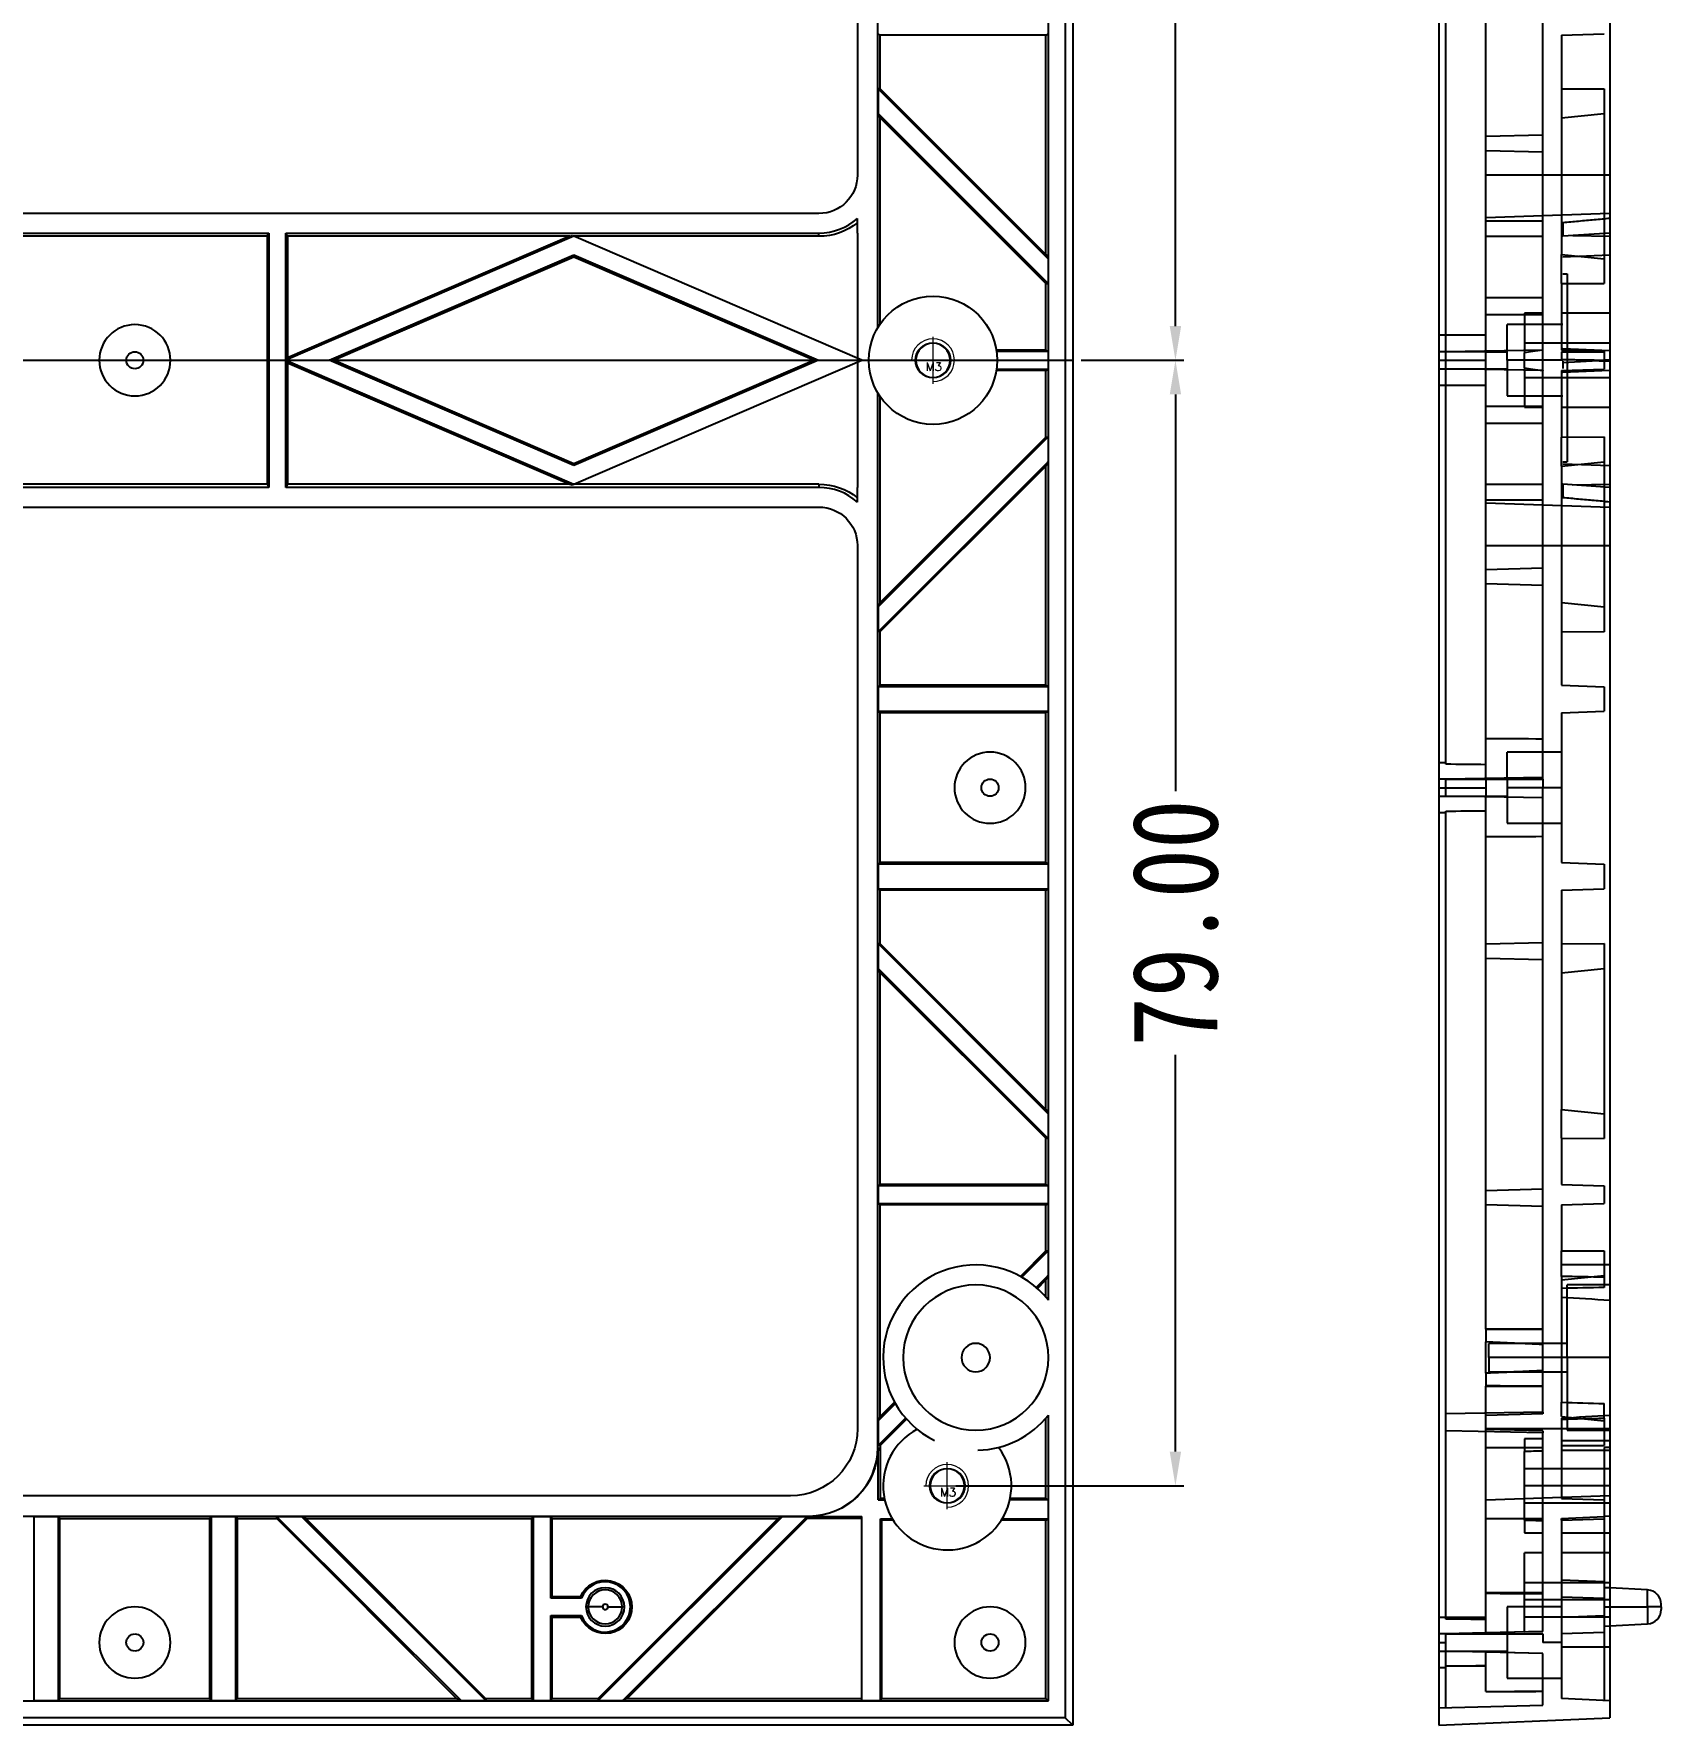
# Model space of a CAD drawing. Header units: inches. Extents: x 242 to 717, y 375 to 601.
# Drawn here: x 360.7 to 474.9, y 375.1 to 493.8 of the extents above; entities that cross this region are included whole.
import ezdxf
from ezdxf.lldxf.tags import DXFTag

# ---------------------------------------------------------------- set-up
doc = ezdxf.new("R2010")
doc.units = ezdxf.units.IN
doc.header["$MEASUREMENT"] = 0
doc.layers.add('1', color=7, linetype='Continuous', true_color=0xffffff)
doc.layers.add('dim', color=82, linetype='Continuous', lineweight=9)
doc.layers.add('screw', color=33, linetype='Continuous', lineweight=13)
doc.styles.add('001', font='', dxfattribs={"width": 0.85})
doc.styles.add('TXT', font='txt.shx', dxfattribs={"bigfont": 'gbcbig.shx'})
doc.styles.get('001').set_extended_font_data('SimSun')
tags = doc.linetypes.add('CENTER', pattern=[2, 1.25, -0.25, 0.25, -0.25]).pattern_tags.tags
tags[10:11] = [DXFTag(74, 4), DXFTag(75, 0), DXFTag(340, '0'), DXFTag(46, 0.0), DXFTag(50, 0.0), DXFTag(44, 0.0), DXFTag(45, 0.0)]
tags[8:9] = [DXFTag(74, 4), DXFTag(75, 0), DXFTag(340, '0'), DXFTag(46, 0.0), DXFTag(50, 0.0), DXFTag(44, 0.0), DXFTag(45, 0.0)]
tags[6:7] = [DXFTag(74, 4), DXFTag(75, 0), DXFTag(340, '0'), DXFTag(46, 0.0), DXFTag(50, 0.0), DXFTag(44, 0.0), DXFTag(45, 0.0)]
tags[4:5] = [DXFTag(74, 4), DXFTag(75, 0), DXFTag(340, '0'), DXFTag(46, 0.0), DXFTag(50, 0.0), DXFTag(44, 0.0), DXFTag(45, 0.0)]
tags = doc.linetypes.add('DASHED', pattern=[0.75, 0.5, -0.25]).pattern_tags.tags
tags[6:7] = [DXFTag(74, 4), DXFTag(75, 0), DXFTag(340, '0'), DXFTag(46, 0.0), DXFTag(50, 0.0), DXFTag(44, 0.0), DXFTag(45, 0.0)]
tags[4:5] = [DXFTag(74, 4), DXFTag(75, 0), DXFTag(340, '0'), DXFTag(46, 0.0), DXFTag(50, 0.0), DXFTag(44, 0.0), DXFTag(45, 0.0)]
tags = doc.linetypes.add('HIDDEN', pattern=[0.5, 0.25, -0.25]).pattern_tags.tags
tags[6:7] = [DXFTag(74, 4), DXFTag(75, 0), DXFTag(340, '0'), DXFTag(46, 0.0), DXFTag(50, 0.0), DXFTag(44, 0.0), DXFTag(45, 0.0)]
tags[4:5] = [DXFTag(74, 4), DXFTag(75, 0), DXFTag(340, '0'), DXFTag(46, 0.0), DXFTag(50, 0.0), DXFTag(44, 0.0), DXFTag(45, 0.0)]
doc.dimstyles.new('MSTD-1.2倍', dxfattribs={"dimscale": 1.2, "dimtxt": 3, "dimasz": 2, "dimexe": 0.5, "dimexo": 0.5, "dimgap": 1, "dimtad": 0, "dimzin": 1, "dimdsep": 46, "dimtxsty": '001', "dimcen": 0, "dimclrd": 3, "dimclre": 3, "dimclrt": 4, "dimazin": 0, "dimtfac": 0.5, "dimtofl": 0, "dimtmove": 0, "dimatfit": 3, "dimfxl": 1, "dimarcsym": 0})

# ---------------------------------------------------------------- blocks, each defined once
blk = doc.blocks.new('screw_m3_g')
at = {"layer": 'screw', "color": 1, "linetype": 'CENTER', "ltscale": 1.524}
for p, q in [((0, -1.65), (0, 1.65)), ((-1.65, 0), (1.65, 0))]:
    blk.add_line(p, q, dxfattribs=at)
at = {"layer": 'screw', "color": 33, "linetype": 'HIDDEN', "ltscale": 1.524}
blk.add_circle((0, 0), 1.25, dxfattribs=at)
at = {"layer": 'screw', "color": 92, "linetype": 'HIDDEN', "ltscale": 1.524}
blk.add_arc((0, 0), 1.5, 270, 180, dxfattribs=at)
at = {"layer": 'screw', "color": 6, "style": 'TXT'}
blk.add_text('M3', height=0.6, dxfattribs=at).set_placement((-0.51, -0.75))
blk = doc.blocks.new('*D13')
at = {"layer": 'Defpoints', "color": 0, "transparency": 16777216}
for p in [(424.83, 549.85), (440.84, 549.85), (433.63, 470.85)]:
    blk.add_point(p, dxfattribs=at)
at = {"layer": 'dim', "color": 3, "lineweight": -2, "transparency": 16777216}
for p, q in [((425.43, 549.85), (441.44, 549.85)), ((440.84, 547.45), (440.84, 519.61)), ((440.84, 473.25), (440.84, 501.1)), ((434.23, 470.85), (441.44, 470.85))]:
    blk.add_line(p, q, dxfattribs=at)
at = {"layer": 'dim', "color": 3, "transparency": 16777216}
for points in [[(440.44, 547.45), (441.24, 547.45), (440.84, 549.85)], [(440.44, 473.25), (441.24, 473.25), (440.84, 470.85)]]:
    blk.add_solid(points, dxfattribs=at)
at = {"layer": 'dim', "color": 4, "transparency": 16777216, "insert": (440.84, 510.35), "char_height": 6, "attachment_point": 5, "rotation": 90, "style": '001'}
blk.add_mtext('79.00', dxfattribs=at)
blk = doc.blocks.new('*D14')
at = {"layer": 'Defpoints', "color": 0, "transparency": 16777216}
for p in [(433.63, 470.85), (424.83, 391.85), (440.84, 391.85)]:
    blk.add_point(p, dxfattribs=at)
at = {"layer": 'dim', "color": 3, "lineweight": -2, "transparency": 16777216}
for p, q in [((434.23, 470.85), (441.44, 470.85)), ((440.84, 468.45), (440.84, 440.61)), ((440.84, 394.25), (440.84, 422.1)), ((425.43, 391.85), (441.44, 391.85))]:
    blk.add_line(p, q, dxfattribs=at)
at = {"layer": 'dim', "color": 3, "transparency": 16777216}
for points in [[(440.44, 468.45), (441.24, 468.45), (440.84, 470.85)], [(440.44, 394.25), (441.24, 394.25), (440.84, 391.85)]]:
    blk.add_solid(points, dxfattribs=at)
at = {"layer": 'dim', "color": 4, "transparency": 16777216, "insert": (440.84, 431.35), "char_height": 6, "attachment_point": 5, "rotation": 90, "style": '001'}
blk.add_mtext('79.00', dxfattribs=at)

msp = doc.modelspace()

# ---------------------------------------------------------------- linework, layer by layer
at = {"layer": '1', "color": 95}
for p, q in [((433.632, 566.652), (433.632, 375.052)), ((459.32, 566.652), (459.32, 375.052)), ((433.108, 566.128), (433.108, 375.576)), ((471.32, 566.128), (471.32, 375.576)), ((419.953, 473.134), (419.953, 547.152)), ((418.528, 545.852), (418.528, 483.852)), ((431.932, 404.882), (431.932, 536.822)), ((420.132, 493.659), (419.974, 493.764)), ((420.132, 489.897), (420.132, 493.659)), ((431.753, 493.659), (420.132, 493.659)), ((431.753, 493.659), (431.911, 493.764)), ((431.753, 478.275), (431.753, 493.659)), ((420.132, 489.897), (419.974, 489.906)), ((419.974, 489.906), (419.974, 488.169)), ((431.911, 477.969), (419.974, 489.906)), ((431.753, 478.275), (420.132, 489.897)), ((420.132, 487.864), (419.974, 488.169)), ((419.974, 488.169), (431.911, 476.233)), ((420.132, 473.413), (420.132, 487.864)), ((420.132, 487.864), (431.753, 476.242)), ((415.832, 481.156), (259.832, 481.156)), ((418.528, 479.783), (418.528, 480.804)), ((354.425, 479.783), (377.232, 479.783)), ((377.116, 479.552), (377.232, 479.783)), ((377.232, 479.783), (377.232, 461.921)), ((378.547, 479.552), (378.432, 479.783)), ((378.432, 479.783), (415.832, 479.783)), ((378.432, 470.852), (378.432, 479.783)), ((398.34, 479.552), (398.517, 479.601)), ((398.517, 479.601), (398.632, 479.552)), ((415.832, 479.552), (415.832, 479.783)), ((418.528, 479.783), (418.528, 461.921)), ((377.116, 479.552), (354.257, 479.552)), ((377.116, 479.552), (377.116, 462.152)), ((398.632, 479.552), (378.432, 470.852)), ((398.34, 479.552), (378.547, 479.552)), ((378.547, 479.552), (378.547, 471.027)), ((398.34, 479.552), (378.547, 471.027)), ((418.832, 470.852), (398.632, 479.552)), ((415.832, 479.552), (398.632, 479.552)), ((381.465, 470.852), (398.632, 478.245)), ((381.757, 470.852), (398.632, 478.12)), ((398.632, 478.245), (415.798, 470.852)), ((398.632, 478.12), (398.632, 478.245)), ((398.632, 478.12), (415.507, 470.852)), ((431.753, 478.275), (431.911, 477.969)), ((431.911, 477.969), (431.911, 476.233)), ((431.753, 471.571), (431.753, 476.242)), ((431.753, 476.242), (431.911, 476.233)), ((431.753, 471.571), (428.274, 471.571)), ((431.911, 471.466), (428.289, 471.466)), ((431.753, 471.571), (431.911, 471.466)), ((431.911, 471.466), (431.911, 470.238)), ((378.432, 470.852), (378.547, 471.027)), ((378.432, 470.852), (398.632, 462.152)), ((378.432, 470.852), (378.547, 470.677)), ((378.432, 461.921), (378.432, 470.852)), ((378.547, 470.677), (398.34, 462.152)), ((378.547, 470.677), (378.547, 462.152)), ((398.632, 463.458), (381.465, 470.852)), ((381.757, 470.852), (381.465, 470.852)), ((398.632, 463.584), (381.757, 470.852)), ((415.798, 470.852), (398.632, 463.458)), ((398.632, 462.152), (418.832, 470.852)), ((415.507, 470.852), (398.632, 463.584)), ((415.507, 470.852), (415.798, 470.852)), ((431.753, 470.133), (428.274, 470.133)), ((428.289, 470.238), (431.911, 470.238)), ((431.753, 470.133), (431.911, 470.238)), ((431.753, 465.462), (431.753, 470.133)), ((419.953, 394.552), (419.953, 468.569)), ((420.132, 453.84), (420.132, 468.291)), ((431.911, 465.471), (419.974, 453.535)), ((431.753, 465.462), (420.132, 453.84)), ((431.753, 465.462), (431.911, 465.471)), ((431.911, 465.471), (431.911, 463.734)), ((398.632, 463.584), (398.632, 463.458)), ((419.974, 451.798), (431.911, 463.734)), ((420.132, 451.807), (431.753, 463.429)), ((431.753, 463.429), (431.911, 463.734)), ((431.753, 448.045), (431.753, 463.429)), ((377.116, 462.152), (354.257, 462.152)), ((377.232, 461.921), (354.425, 461.921)), ((377.116, 462.152), (377.232, 461.921)), ((378.547, 462.152), (378.432, 461.921)), ((415.832, 461.921), (378.432, 461.921)), ((398.34, 462.152), (378.547, 462.152)), ((398.34, 462.152), (398.517, 462.103)), ((398.517, 462.103), (398.632, 462.152)), ((415.832, 462.152), (398.632, 462.152)), ((415.832, 462.152), (415.832, 461.921)), ((418.528, 460.9), (418.528, 461.921)), ((259.832, 460.548), (415.832, 460.548)), ((418.528, 457.852), (418.528, 395.852)), ((420.132, 453.84), (419.974, 453.535)), ((419.974, 453.535), (419.974, 451.798)), ((420.132, 451.807), (419.974, 451.798)), ((420.132, 448.045), (420.132, 451.807)), ((420.132, 448.045), (419.974, 447.94)), ((419.974, 447.94), (419.974, 446.215)), ((431.911, 447.94), (419.974, 447.94)), ((431.753, 448.045), (420.132, 448.045)), ((431.753, 448.045), (431.911, 447.94)), ((431.911, 447.94), (431.911, 446.215)), ((420.132, 446.11), (419.974, 446.215)), ((419.974, 446.215), (431.911, 446.215)), ((420.132, 435.593), (420.132, 446.11)), ((431.753, 446.11), (420.132, 446.11)), ((431.753, 446.11), (431.911, 446.215)), ((431.753, 435.593), (431.753, 446.11)), ((420.132, 435.593), (419.974, 435.489)), ((419.974, 435.489), (419.974, 433.764)), ((431.911, 435.489), (419.974, 435.489)), ((431.753, 435.593), (420.132, 435.593)), ((431.753, 435.593), (431.911, 435.489)), ((431.911, 435.489), (431.911, 433.764)), ((420.132, 433.659), (419.974, 433.764)), ((419.974, 433.764), (431.911, 433.764)), ((420.132, 429.897), (420.132, 433.659)), ((431.753, 433.659), (420.132, 433.659)), ((431.753, 433.659), (431.911, 433.764)), ((431.753, 418.275), (431.753, 433.659)), ((420.132, 429.897), (419.974, 429.906)), ((419.974, 429.906), (419.974, 428.169)), ((431.911, 417.969), (419.974, 429.906)), ((431.753, 418.275), (420.132, 429.897)), ((420.132, 427.864), (419.974, 428.169)), ((419.974, 428.169), (431.911, 416.233)), ((420.132, 413.009), (420.132, 427.864)), ((420.132, 427.864), (431.753, 416.242)), ((431.753, 418.275), (431.911, 417.969)), ((431.911, 417.969), (431.911, 416.233)), ((431.753, 413.009), (431.753, 416.242)), ((431.753, 416.242), (431.911, 416.233)), ((420.132, 413.009), (419.974, 412.904)), ((419.974, 412.904), (419.974, 411.676)), ((431.911, 412.904), (419.974, 412.904)), ((431.753, 413.009), (420.132, 413.009)), ((431.753, 413.009), (431.911, 412.904)), ((431.911, 412.904), (431.911, 411.676)), ((420.132, 411.572), (419.974, 411.676)), ((419.974, 411.676), (431.911, 411.676)), ((420.132, 396.717), (420.132, 411.572)), ((431.753, 411.572), (420.132, 411.572)), ((431.753, 411.572), (431.911, 411.676)), ((431.753, 408.339), (431.753, 411.572)), ((431.753, 408.339), (429.963, 406.548)), ((431.911, 408.348), (430.058, 406.495)), ((431.753, 408.339), (431.911, 408.348)), ((431.911, 408.348), (431.911, 406.611)), ((431.075, 405.776), (431.911, 406.611)), ((431.154, 405.706), (431.753, 406.306)), ((431.753, 406.306), (431.911, 406.611)), ((431.753, 405.098), (431.753, 406.306)), ((421.135, 397.721), (420.132, 396.717)), ((421.189, 397.626), (419.974, 396.412)), ((420.132, 396.717), (419.974, 396.412)), ((419.974, 394.675), (421.908, 396.608)), ((420.132, 394.684), (421.977, 396.529)), ((431.753, 390.971), (431.753, 396.606)), ((431.932, 376.752), (431.932, 396.822)), ((419.974, 396.412), (419.974, 394.675)), ((419.953, 394.552), (419.974, 394.552)), ((420.132, 394.684), (419.974, 394.675)), ((419.974, 390.866), (419.974, 394.552)), ((420.132, 394.684), (420.132, 390.971)), ((413.832, 391.156), (261.832, 391.156)), ((420.132, 390.971), (419.974, 390.866)), ((419.974, 390.866), (420.441, 390.866)), ((420.419, 390.971), (420.132, 390.971)), ((431.911, 390.866), (429.222, 390.866)), ((431.753, 390.971), (429.244, 390.971)), ((431.753, 390.971), (431.911, 390.866)), ((431.911, 390.866), (431.911, 389.538)), ((260.532, 389.73), (415.132, 389.73)), ((360.743, 389.709), (362.468, 389.709)), ((360.743, 389.709), (360.743, 376.773)), ((362.573, 389.552), (362.468, 389.709)), ((362.468, 376.773), (362.468, 389.709)), ((362.573, 389.552), (373.09, 389.552)), ((362.573, 376.93), (362.573, 389.552)), ((373.09, 389.552), (373.195, 389.709)), ((373.09, 376.93), (373.09, 389.552)), ((373.195, 389.709), (374.92, 389.709)), ((373.195, 389.709), (373.195, 376.773)), ((375.025, 389.552), (374.92, 389.709)), ((374.92, 376.773), (374.92, 389.709)), ((375.025, 389.552), (377.787, 389.552)), ((375.025, 376.93), (375.025, 389.552)), ((377.778, 389.709), (379.514, 389.709)), ((377.787, 389.552), (377.778, 389.709)), ((377.778, 389.709), (390.714, 376.773)), ((377.787, 389.552), (390.409, 376.93)), ((379.82, 389.552), (379.514, 389.709)), ((392.451, 376.773), (379.514, 389.709)), ((379.82, 389.552), (395.674, 389.552)), ((392.442, 376.93), (379.82, 389.552)), ((395.674, 389.552), (395.779, 389.709)), ((395.674, 376.93), (395.674, 389.552)), ((395.779, 389.709), (397.007, 389.709)), ((395.779, 389.709), (395.779, 376.773)), ((397.112, 389.552), (397.007, 389.709)), ((397.007, 383.966), (397.007, 389.709)), ((397.112, 389.552), (412.967, 389.552)), ((397.112, 384.071), (397.112, 389.552)), ((413.272, 389.709), (400.336, 376.773)), ((412.967, 389.552), (400.345, 376.93)), ((402.072, 376.773), (415.009, 389.709)), ((402.378, 376.93), (414.999, 389.552)), ((412.967, 389.552), (413.272, 389.709)), ((413.272, 389.709), (415.009, 389.709)), ((414.999, 389.552), (415.009, 389.709)), ((418.832, 389.552), (414.999, 389.552)), ((415.132, 389.73), (415.132, 389.709)), ((415.132, 389.709), (418.832, 389.709)), ((418.832, 376.773), (418.832, 389.709)), ((420.146, 389.538), (420.972, 389.538)), ((420.146, 376.773), (420.146, 389.538)), ((420.25, 389.433), (420.146, 389.538)), ((420.25, 376.93), (420.25, 389.433)), ((421.037, 389.433), (420.25, 389.433)), ((431.753, 389.433), (428.626, 389.433)), ((428.691, 389.538), (431.911, 389.538)), ((431.753, 389.433), (431.911, 389.538)), ((431.753, 376.93), (431.753, 389.433)), ((473.972, 384.542), (471.32, 384.681)), ((397.112, 384.071), (397.007, 383.966)), ((399.178, 383.966), (397.007, 383.966)), ((399.107, 384.071), (397.112, 384.071)), ((473.972, 383.352), (473.972, 384.542)), ((474.92, 383.352), (474.92, 383.543)), ((397.007, 382.738), (399.178, 382.738)), ((397.007, 376.773), (397.007, 382.738)), ((397.112, 382.633), (397.007, 382.738)), ((397.112, 376.93), (397.112, 382.633)), ((397.112, 382.633), (399.107, 382.633)), ((399.482, 383.352), (399.642, 383.352)), ((400.64, 383.352), (399.642, 383.352)), ((401.023, 383.352), (402.022, 383.352)), ((402.182, 383.352), (402.022, 383.352)), ((471.32, 383.352), (473.972, 383.352)), ((473.972, 383.352), (473.972, 382.162)), ((474.92, 383.352), (473.972, 383.352)), ((474.92, 383.352), (474.92, 383.161)), ((471.32, 382.023), (473.972, 382.162)), ((243.732, 376.752), (431.932, 376.752)), ((360.743, 376.773), (362.468, 376.773)), ((362.573, 376.93), (362.468, 376.773)), ((362.573, 376.93), (373.09, 376.93)), ((373.09, 376.93), (373.195, 376.773)), ((373.195, 376.773), (374.92, 376.773)), ((375.025, 376.93), (374.92, 376.773)), ((375.025, 376.93), (390.409, 376.93)), ((390.409, 376.93), (390.714, 376.773)), ((390.714, 376.773), (392.451, 376.773)), ((392.442, 376.93), (392.451, 376.773)), ((392.442, 376.93), (395.674, 376.93)), ((395.674, 376.93), (395.779, 376.773)), ((395.779, 376.773), (397.007, 376.773)), ((397.112, 376.93), (397.007, 376.773)), ((397.112, 376.93), (400.345, 376.93)), ((400.345, 376.93), (400.336, 376.773)), ((400.336, 376.773), (402.072, 376.773)), ((402.378, 376.93), (402.072, 376.773)), ((402.378, 376.93), (418.832, 376.93)), ((418.832, 376.773), (420.146, 376.773)), ((420.25, 376.93), (420.146, 376.773)), ((420.25, 376.93), (431.753, 376.93)), ((431.932, 376.752), (431.753, 376.93)), ((433.108, 375.576), (242.555, 375.576)), ((433.632, 375.052), (433.108, 375.576)), ((459.32, 375.052), (471.32, 375.576)), ((433.632, 375.052), (242.032, 375.052))]:
    msp.add_line(p, q, dxfattribs=at)
at = {"layer": '1', "color": 95, "linetype": 'DASHED', "ltscale": 4.080373}
for p, q in [((466.62, 471.571), (466.62, 500.133)), ((466.62, 441.571), (466.62, 470.133))]:
    msp.add_line(p, q, dxfattribs=at)
at = {"layer": '1', "color": 95, "linetype": 'DASHED', "ltscale": 3.965153}
for p, q in [((459.82, 471.452), (459.82, 499.208)), ((459.82, 442.496), (459.82, 470.252))]:
    msp.add_line(p, q, dxfattribs=at)
at = {"layer": '1', "color": 95, "linetype": 'DASHED', "ltscale": 1.553144}
for p, q in [((462.62, 486.546), (462.62, 497.418)), ((462.62, 444.286), (462.62, 455.158))]:
    msp.add_line(p, q, dxfattribs=at)
at = {"layer": '1', "color": 95, "linetype": 'DASHED', "ltscale": 1.00061}
for p, q in [((467.92, 493.659), (470.92, 493.764)), ((467.92, 471.571), (470.92, 471.466)), ((467.92, 470.133), (470.92, 470.238)), ((467.92, 448.045), (470.92, 447.94)), ((467.92, 446.11), (470.92, 446.215)), ((467.92, 435.593), (470.92, 435.489)), ((467.92, 433.659), (470.92, 433.764)), ((467.92, 413.009), (470.92, 412.904)), ((467.92, 411.572), (470.92, 411.676)), ((467.92, 390.971), (470.92, 390.866)), ((467.92, 390.971), (470.92, 390.866)), ((467.92, 389.433), (470.92, 389.538)), ((470.92, 385.116), (467.92, 385.221)), ((467.92, 384.071), (470.92, 383.966)), ((467.92, 384.071), (470.92, 383.966)), ((467.92, 382.633), (470.92, 382.738)), ((467.92, 382.633), (470.92, 382.738)), ((467.92, 381.483), (470.92, 381.588))]:
    msp.add_line(p, q, dxfattribs=at)
at = {"layer": '1', "color": 95, "linetype": 'DASHED', "ltscale": 2.197744}
for p, q in [((467.92, 493.659), (467.92, 478.275)), ((467.92, 463.429), (467.92, 448.045)), ((467.92, 433.659), (467.92, 418.275))]:
    msp.add_line(p, q, dxfattribs=at)
at = {"layer": '1', "color": 95, "linetype": 'DASHED', "ltscale": 1.000005}
for p, q in [((467.92, 489.897), (470.92, 489.906)), ((467.92, 476.242), (470.92, 476.233)), ((467.92, 465.462), (470.92, 465.471)), ((467.92, 451.807), (470.92, 451.798)), ((467.92, 429.897), (470.92, 429.906)), ((467.92, 416.242), (470.92, 416.233)), ((467.92, 408.339), (470.92, 408.348)), ((467.92, 394.684), (470.92, 394.675))]:
    msp.add_line(p, q, dxfattribs=at)
at = {"layer": '1', "color": 95, "linetype": 'DASHED', "ltscale": 1.70518}
for p, q in [((470.92, 489.906), (470.92, 477.969)), ((470.92, 463.734), (470.92, 451.798)), ((470.92, 429.906), (470.92, 417.969))]:
    msp.add_line(p, q, dxfattribs=at)
at = {"layer": '1', "color": 95, "linetype": 'DASHED', "ltscale": 1.005168}
for p, q in [((467.92, 487.864), (470.92, 488.169)), ((467.92, 478.275), (470.92, 477.969)), ((467.92, 463.429), (470.92, 463.734)), ((467.92, 453.84), (470.92, 453.535)), ((467.92, 427.864), (470.92, 428.169)), ((467.92, 418.275), (470.92, 417.969)), ((467.92, 406.306), (470.92, 406.611)), ((467.92, 396.717), (470.92, 396.412))]:
    msp.add_line(p, q, dxfattribs=at)
at = {"layer": '1', "color": 95, "linetype": 'DASHED', "ltscale": 1.33379}
for p, q in [((466.62, 486.65), (462.62, 486.546)), ((466.62, 485.45), (462.62, 485.555)), ((466.62, 456.254), (462.62, 456.149)), ((466.62, 455.054), (462.62, 455.158)), ((466.62, 429.965), (462.62, 429.86)), ((466.62, 428.765), (462.62, 428.869)), ((466.62, 412.665), (462.62, 412.56)), ((466.62, 411.465), (462.62, 411.569)), ((466.62, 396.9), (462.62, 396.796)), ((466.62, 395.7), (462.62, 395.805)), ((466.62, 381.63), (462.62, 381.525)), ((466.62, 380.074), (462.62, 380.179))]:
    msp.add_line(p, q, dxfattribs=at)
at = {"layer": '1', "color": 95, "linetype": 'DASHED', "ltscale": 0.330171}
for p, q in [((462.62, 485.555), (462.62, 486.546)), ((462.62, 455.158), (462.62, 456.149)), ((462.62, 428.869), (462.62, 429.86)), ((462.62, 411.569), (462.62, 412.56)), ((462.62, 395.805), (462.62, 396.796))]:
    msp.add_line(p, q, dxfattribs=at)
at = {"layer": '1', "color": 95, "linetype": 'DASHED', "ltscale": 4.200891}
msp.add_line((462.62, 456.149), (462.62, 485.555), dxfattribs=at)
at = {"layer": '1', "color": 95, "linetype": 'DASHED', "ltscale": 2.9}
for p, q in [((471.32, 483.852), (462.62, 483.852)), ((462.62, 457.852), (471.32, 457.852)), ((471.32, 395.852), (462.62, 395.852))]:
    msp.add_line(p, q, dxfattribs=at)
at = {"layer": '1', "color": 95, "linetype": 'DASHED', "ltscale": 2.901768}
for p, q in [((471.32, 481.156), (462.62, 480.852)), ((462.62, 460.852), (471.32, 460.548)), ((471.32, 391.156), (462.62, 390.852))]:
    msp.add_line(p, q, dxfattribs=at)
at = {"layer": '1', "color": 95, "linetype": 'DASHED', "ltscale": 1.333333}
for p, q in [((462.62, 480.641), (466.62, 480.641)), ((462.62, 479.552), (466.62, 479.552)), ((462.62, 475.267), (466.62, 475.267)), ((462.62, 474.067), (466.62, 474.067)), ((462.62, 467.637), (466.62, 467.637)), ((462.62, 466.437), (466.62, 466.437)), ((462.62, 462.152), (466.62, 462.152)), ((462.62, 461.063), (466.62, 461.063)), ((466.62, 402.852), (462.62, 402.852)), ((462.62, 398.852), (466.62, 398.852)), ((462.62, 394.552), (466.62, 394.552)), ((462.62, 389.552), (466.62, 389.552)), ((466.62, 384.352), (462.62, 384.352))]:
    msp.add_line(p, q, dxfattribs=at)
at = {"layer": '1', "color": 95, "linetype": 'DASHED', "ltscale": 0.316763}
for p, q in [((468.02, 480.502), (468.02, 479.552)), ((468.02, 462.152), (468.02, 461.202))]:
    msp.add_line(p, q, dxfattribs=at)
at = {"layer": '1', "color": 95, "linetype": 'DASHED', "ltscale": 1.102686}
for p, q in [((471.32, 479.783), (468.02, 479.552)), ((471.32, 461.921), (468.02, 462.152))]:
    msp.add_line(p, q, dxfattribs=at)
at = {"layer": '1', "color": 95, "linetype": 'DASHED', "ltscale": 0.865025}
for p, q in [((468.725, 479.601), (471.32, 479.552)), ((468.725, 462.103), (471.32, 462.152))]:
    msp.add_line(p, q, dxfattribs=at)
at = {"layer": '1', "color": 95, "linetype": 'DASHED', "ltscale": 0.677636}
for p, q in [((467.92, 476.242), (467.92, 478.275)), ((467.92, 463.429), (467.92, 465.462)), ((467.92, 416.242), (467.92, 418.275))]:
    msp.add_line(p, q, dxfattribs=at)
at = {"layer": '1', "color": 95, "linetype": 'DASHED', "ltscale": 1.100795}
for p, q in [((468.02, 478.12), (471.32, 478.245)), ((468.02, 463.584), (471.32, 463.458))]:
    msp.add_line(p, q, dxfattribs=at)
at = {"layer": '1', "color": 95, "linetype": 'DASHED', "ltscale": 0.578855}
for p, q in [((470.92, 477.969), (470.92, 476.233)), ((470.92, 465.471), (470.92, 463.734)), ((470.92, 417.969), (470.92, 416.233)), ((470.92, 408.348), (470.92, 406.611))]:
    msp.add_line(p, q, dxfattribs=at)
at = {"layer": '1', "color": 95, "linetype": 'DASHED', "ltscale": 1.557069}
for p, q in [((467.92, 476.242), (467.92, 471.571)), ((467.92, 470.133), (467.92, 465.462))]:
    msp.add_line(p, q, dxfattribs=at)
at = {"layer": '1', "color": 95, "linetype": 'DASHED', "ltscale": 0.1}
for p, q in [((468.02, 476.91), (468.32, 476.91)), ((468.02, 463.72), (468.32, 463.72))]:
    msp.add_line(p, q, dxfattribs=at)
at = {"layer": '1', "color": 95, "linetype": 'DASHED', "ltscale": 2.019305}
msp.add_line((468.32, 476.91), (468.32, 470.852), dxfattribs=at)
at = {"layer": '1', "color": 95, "linetype": 'DASHED', "ltscale": 0.433333}
for p, q in [((466.62, 474.15), (465.32, 474.15)), ((465.32, 467.554), (466.62, 467.554)), ((467.92, 440.852), (466.62, 440.852)), ((466.62, 395.15), (465.32, 395.15)), ((465.32, 388.554), (466.62, 388.554)), ((466.62, 387.15), (465.32, 387.15)), ((467.92, 380.852), (466.62, 380.852))]:
    msp.add_line(p, q, dxfattribs=at)
at = {"layer": '1', "color": 95, "linetype": 'DASHED', "ltscale": 0.92374}
for p, q in [((465.32, 474.15), (465.32, 471.379)), ((465.32, 470.325), (465.32, 467.554))]:
    msp.add_line(p, q, dxfattribs=at)
at = {"layer": '1', "color": 95, "linetype": 'DASHED', "ltscale": 1.133333}
for p, q in [((471.32, 474.15), (467.92, 474.15)), ((467.92, 467.554), (471.32, 467.554)), ((471.32, 407.352), (467.92, 407.352)), ((467.92, 395.029), (471.32, 395.029)), ((467.92, 394.354), (471.32, 394.354)), ((467.92, 388.554), (471.32, 388.554)), ((471.32, 387.15), (467.92, 387.15)), ((471.32, 383.852), (467.92, 383.852)), ((467.92, 380.554), (471.32, 380.554))]:
    msp.add_line(p, q, dxfattribs=at)
at = {"layer": '1', "color": 95, "linetype": 'DASHED', "ltscale": 1.1}
for p, q in [((462.62, 472.602), (459.32, 472.602)), ((462.62, 471.452), (459.32, 471.452)), ((459.32, 470.852), (462.62, 470.852)), ((459.32, 470.252), (462.62, 470.252)), ((459.32, 469.102), (462.62, 469.102))]:
    msp.add_line(p, q, dxfattribs=at)
at = {"layer": '1', "color": 95, "linetype": 'DASHED', "ltscale": 0.833333}
for p, q in [((464.12, 470.852), (464.12, 473.352)), ((464.12, 470.852), (464.12, 468.352)), ((464.12, 441.452), (466.62, 441.452)), ((464.12, 381.452), (466.62, 381.452))]:
    msp.add_line(p, q, dxfattribs=at)
at = {"layer": '1', "color": 95, "linetype": 'DASHED', "ltscale": 1.3}
for p, q in [((468.02, 473.352), (464.12, 473.352)), ((464.12, 468.352), (468.02, 468.352))]:
    msp.add_line(p, q, dxfattribs=at)
at = {"layer": '1', "color": 95, "linetype": 'DASHED', "ltscale": 2.267012}
for p, q in [((466.62, 471.571), (459.82, 471.452)), ((466.62, 470.133), (459.82, 470.252)), ((466.62, 441.571), (459.82, 441.452)), ((466.62, 440.133), (459.82, 440.252)), ((466.62, 397.019), (459.82, 396.9)), ((466.62, 395.582), (459.82, 395.7))]:
    msp.add_line(p, q, dxfattribs=at)
at = {"layer": '1', "color": 95, "linetype": 'DASHED', "ltscale": 0.4}
for p, q in [((459.82, 470.252), (459.82, 471.452)), ((459.82, 440.252), (459.82, 441.452)), ((459.82, 395.7), (459.82, 396.9)), ((459.82, 380.252), (459.82, 381.452))]:
    msp.add_line(p, q, dxfattribs=at)
at = {"layer": '1', "color": 95, "linetype": 'DASHED', "ltscale": 0.5}
for p, q in [((462.62, 471.452), (464.12, 471.452)), ((462.62, 470.252), (464.12, 470.252))]:
    msp.add_line(p, q, dxfattribs=at)
at = {"layer": '1', "color": 95, "linetype": 'DASHED', "ltscale": 2}
for p, q in [((471.32, 472.052), (465.32, 472.052)), ((465.32, 469.652), (471.32, 469.652)), ((471.32, 393.052), (465.32, 393.052)), ((471.32, 391.852), (465.32, 391.852)), ((465.32, 390.652), (471.32, 390.652)), ((471.32, 385.052), (465.32, 385.052)), ((465.32, 382.652), (471.32, 382.652))]:
    msp.add_line(p, q, dxfattribs=at)
at = {"layer": '1', "color": 95, "linetype": 'DASHED', "ltscale": 0.351437}
msp.add_line((465.32, 470.325), (465.32, 471.379), dxfattribs=at)
at = {"layer": '1', "color": 95, "linetype": 'DASHED', "ltscale": 0.479062}
msp.add_line((466.62, 470.133), (466.62, 471.571), dxfattribs=at)
at = {"layer": '1', "color": 95, "linetype": 'DASHED', "ltscale": 0.004197}
for p, q in [((466.62, 471.571), (466.62, 471.558)), ((466.62, 470.146), (466.62, 470.133))]:
    msp.add_line(p, q, dxfattribs=at)
at = {"layer": '1', "color": 95, "linetype": 'DASHED', "ltscale": 0.2}
for p, q in [((467.92, 471.452), (467.92, 470.852)), ((466.62, 441.452), (466.62, 440.852)), ((466.62, 381.452), (466.62, 380.852))]:
    msp.add_line(p, q, dxfattribs=at)
at = {"layer": '1', "color": 95, "linetype": 'DASHED'}
for p, q in [((467.92, 471.452), (470.92, 471.452)), ((471.32, 405.952), (468.32, 405.952)), ((471.32, 400.852), (468.32, 400.852)), ((468.32, 395.752), (471.32, 395.752))]:
    msp.add_line(p, q, dxfattribs=at)
at = {"layer": '1', "color": 95, "linetype": 'DASHED', "ltscale": 1.100896}
for p, q in [((468.02, 471.679), (471.32, 471.546)), ((468.02, 470.025), (471.32, 470.158))]:
    msp.add_line(p, q, dxfattribs=at)
at = {"layer": '1', "color": 95, "linetype": 'DASHED', "ltscale": 0.409312}
for p, q in [((470.92, 471.466), (470.92, 470.238)), ((470.92, 412.904), (470.92, 411.676))]:
    msp.add_line(p, q, dxfattribs=at)
at = {"layer": '1', "color": 1, "linetype": 'CENTER', "ltscale": 19.46656}
msp.add_line((242.032, 470.852), (433.632, 470.852), dxfattribs=at)
at = {"layer": '1', "color": 95, "linetype": 'DASHED', "ltscale": 0.400014}
msp.add_line((465.32, 470.852), (464.12, 470.852), dxfattribs=at)
at = {"layer": '1', "color": 95, "linetype": 'DASHED', "ltscale": 0.866667}
msp.add_line((467.92, 470.852), (465.32, 470.852), dxfattribs=at)
at = {"layer": '1', "color": 95, "linetype": 'DASHED', "ltscale": 0.033353}
msp.add_line((468.02, 470.852), (467.92, 470.852), dxfattribs=at)
at = {"layer": '1', "color": 95, "linetype": 'DASHED', "ltscale": 1.101547}
msp.add_line((471.32, 470.852), (468.02, 470.677), dxfattribs=at)
at = {"layer": '1', "color": 95, "linetype": 'DASHED', "ltscale": 0.172158}
msp.add_line((468.02, 470.798), (468.02, 470.282), dxfattribs=at)
at = {"layer": '1', "color": 95, "linetype": 'DASHED', "ltscale": 2.377297}
msp.add_line((468.32, 470.852), (468.32, 463.72), dxfattribs=at)
at = {"layer": '1', "color": 95, "linetype": 'DASHED', "ltscale": 0.133333}
for p, q in [((471.32, 470.852), (470.92, 470.852)), ((471.32, 394.552), (470.92, 394.552))]:
    msp.add_line(p, q, dxfattribs=at)
at = {"layer": '1', "color": 95, "linetype": 'DASHED', "ltscale": 0.574998}
for p, q in [((470.92, 447.94), (470.92, 446.215)), ((470.92, 435.489), (470.92, 433.764))]:
    msp.add_line(p, q, dxfattribs=at)
at = {"layer": '1', "color": 95, "linetype": 'DASHED', "ltscale": 1.502418}
msp.add_line((467.92, 446.11), (467.92, 435.593), dxfattribs=at)
at = {"layer": '1', "color": 95, "linetype": 'DASHED', "ltscale": 0.928583}
for p, q in [((462.62, 441.501), (462.62, 444.287)), ((462.62, 437.417), (462.62, 440.203))]:
    msp.add_line(p, q, dxfattribs=at)
at = {"layer": '1', "color": 95, "linetype": 'DASHED', "ltscale": 0.633333}
for p, q in [((464.12, 441.452), (464.12, 443.352)), ((464.12, 383.352), (464.12, 381.452))]:
    msp.add_line(p, q, dxfattribs=at)
at = {"layer": '1', "color": 95, "linetype": 'DASHED', "ltscale": 1.266667}
for p, q in [((467.92, 443.352), (464.12, 443.352)), ((464.12, 438.352), (467.92, 438.352)), ((467.92, 383.352), (464.12, 383.352)), ((464.12, 378.352), (467.92, 378.352))]:
    msp.add_line(p, q, dxfattribs=at)
at = {"layer": '1', "color": 95, "linetype": 'DASHED', "ltscale": 0.166667}
for p, q in [((459.82, 442.602), (459.32, 442.602)), ((459.82, 441.452), (459.32, 441.452)), ((459.32, 440.852), (459.82, 440.852)), ((459.32, 440.252), (459.82, 440.252)), ((459.32, 439.102), (459.82, 439.102)), ((459.82, 382.602), (459.32, 382.602)), ((459.82, 381.452), (459.32, 381.452)), ((459.32, 380.852), (459.82, 380.852)), ((459.32, 380.252), (459.82, 380.252)), ((459.32, 379.102), (459.82, 379.102))]:
    msp.add_line(p, q, dxfattribs=at)
at = {"layer": '1', "color": 95, "linetype": 'DASHED', "ltscale": 0.933476}
for p, q in [((462.62, 441.501), (459.82, 441.452)), ((462.62, 440.203), (459.82, 440.252))]:
    msp.add_line(p, q, dxfattribs=at)
at = {"layer": '1', "color": 95, "linetype": 'DASHED', "ltscale": 1.433333}
for p, q in [((459.82, 441.452), (464.12, 441.452)), ((459.82, 440.252), (464.12, 440.252)), ((459.82, 381.452), (464.12, 381.452)), ((459.82, 380.252), (464.12, 380.252))]:
    msp.add_line(p, q, dxfattribs=at)
at = {"layer": '1', "color": 95, "linetype": 'DASHED', "ltscale": 0.933333}
for p, q in [((459.82, 440.852), (462.62, 440.852)), ((462.62, 382.602), (459.82, 382.602))]:
    msp.add_line(p, q, dxfattribs=at)
at = {"layer": '1', "color": 95, "linetype": 'DASHED', "ltscale": 0.216292}
for p, q in [((462.62, 441.501), (462.62, 440.852)), ((462.62, 440.852), (462.62, 440.203))]:
    msp.add_line(p, q, dxfattribs=at)
at = {"layer": '1', "color": 95, "linetype": 'DASHED', "ltscale": 1.033333}
for p, q in [((464.12, 441.452), (464.12, 438.352)), ((464.12, 381.452), (464.12, 378.352))]:
    msp.add_line(p, q, dxfattribs=at)
at = {"layer": '1', "color": 95, "linetype": 'DASHED', "ltscale": 0.833328}
msp.add_line((466.62, 440.852), (464.12, 440.852), dxfattribs=at)
at = {"layer": '1', "color": 95, "linetype": 'DASHED', "ltscale": 0.039584}
msp.add_line((466.62, 441.452), (466.62, 441.571), dxfattribs=at)
at = {"layer": '1', "color": 95, "linetype": 'DASHED', "ltscale": 0.239539}
msp.add_line((466.62, 440.133), (466.62, 440.852), dxfattribs=at)
at = {"layer": '1', "color": 95, "linetype": 'DASHED', "ltscale": 6.159158}
msp.add_line((466.62, 397.019), (466.62, 440.133), dxfattribs=at)
at = {"layer": '1', "color": 95, "linetype": 'DASHED', "ltscale": 6.043938}
msp.add_line((459.82, 396.9), (459.82, 439.208), dxfattribs=at)
at = {"layer": '1', "color": 95, "linetype": 'DASHED', "ltscale": 2.519173}
msp.add_line((462.62, 429.86), (462.62, 437.417), dxfattribs=at)
at = {"layer": '1', "color": 95, "linetype": 'DASHED', "ltscale": 2.329919}
msp.add_line((462.62, 412.56), (462.62, 428.869), dxfattribs=at)
at = {"layer": '1', "color": 95, "linetype": 'DASHED', "ltscale": 1.077616}
for p, q in [((467.92, 416.242), (467.92, 413.009)), ((467.92, 411.572), (467.92, 408.339))]:
    msp.add_line(p, q, dxfattribs=at)
at = {"layer": '1', "color": 95, "linetype": 'DASHED', "ltscale": 2.905801}
msp.add_line((462.62, 402.852), (462.62, 411.569), dxfattribs=at)
at = {"layer": '1', "color": 95, "linetype": 'DASHED', "ltscale": 0.596885}
msp.add_line((467.92, 406.548), (467.92, 408.339), dxfattribs=at)
at = {"layer": '1', "color": 95, "linetype": 'DASHED', "ltscale": 0.080726}
msp.add_line((467.92, 406.548), (467.92, 406.306), dxfattribs=at)
at = {"layer": '1', "color": 95, "linetype": 'DASHED', "ltscale": 0.402743}
msp.add_line((467.92, 406.306), (467.92, 405.098), dxfattribs=at)
at = {"layer": '1', "color": 95, "linetype": 'DASHED', "ltscale": 0.278523}
msp.add_line((470.92, 406.611), (470.92, 405.776), dxfattribs=at)
at = {"layer": '1', "color": 95, "linetype": 'DASHED', "ltscale": 2.458949}
msp.add_line((467.92, 405.098), (467.92, 397.721), dxfattribs=at)
at = {"layer": '1', "color": 95, "linetype": 'DASHED', "ltscale": 1.7}
for q in [(468.32, 405.952), (468.32, 395.752)]:
    msp.add_line((468.32, 400.852), q, dxfattribs=at)
at = {"layer": '1', "color": 95, "linetype": 'DASHED', "ltscale": 0.008953}
for p, q in [((462.62, 402.852), (462.62, 402.825)), ((462.62, 398.879), (462.62, 398.852))]:
    msp.add_line(p, q, dxfattribs=at)
at = {"layer": '1', "color": 95, "linetype": 'DASHED', "ltscale": 0.29258}
for p, q in [((462.62, 402.825), (462.62, 401.947)), ((462.62, 399.757), (462.62, 398.879))]:
    msp.add_line(p, q, dxfattribs=at)
at = {"layer": '1', "color": 95, "linetype": 'DASHED', "ltscale": 0.730296}
msp.add_line((462.62, 399.756), (462.62, 401.947), dxfattribs=at)
at = {"layer": '1', "color": 95, "linetype": 'DASHED', "ltscale": 0.333333}
for q in [(462.82, 401.852), (462.82, 399.852)]:
    msp.add_line((462.82, 400.852), q, dxfattribs=at)
at = {"layer": '1', "color": 95, "linetype": 'DASHED', "ltscale": 1.833333}
for p, q in [((468.32, 401.852), (462.82, 401.852)), ((468.32, 400.852), (462.82, 400.852)), ((462.82, 399.852), (468.32, 399.852))]:
    msp.add_line(p, q, dxfattribs=at)
at = {"layer": '1', "color": 95, "linetype": 'DASHED', "ltscale": 0.685438}
msp.add_line((462.62, 396.796), (462.62, 398.852), dxfattribs=at)
at = {"layer": '1', "color": 95, "linetype": 'DASHED', "ltscale": 0.334625}
msp.add_line((467.92, 396.717), (467.92, 397.721), dxfattribs=at)
at = {"layer": '1', "color": 95, "linetype": 'DASHED', "ltscale": 0.039481}
msp.add_line((466.62, 397.019), (466.62, 396.9), dxfattribs=at)
at = {"layer": '1', "color": 95, "linetype": 'DASHED', "ltscale": 1.878532}
msp.add_line((467.92, 396.606), (467.92, 390.971), dxfattribs=at)
at = {"layer": '1', "color": 95, "linetype": 'DASHED', "ltscale": 0.339126}
msp.add_line((470.92, 396.608), (470.92, 397.626), dxfattribs=at)
at = {"layer": '1', "color": 95, "linetype": 'DASHED', "ltscale": 0.644503}
msp.add_line((470.92, 396.608), (470.92, 394.675), dxfattribs=at)
at = {"layer": '1', "color": 95, "linetype": 'DASHED', "ltscale": 1.886368}
msp.add_line((459.82, 382.496), (459.82, 395.7), dxfattribs=at)
at = {"layer": '1', "color": 95, "linetype": 'DASHED', "ltscale": 0.41775}
msp.add_line((462.62, 394.552), (462.62, 395.805), dxfattribs=at)
at = {"layer": '1', "color": 95, "linetype": 'DASHED', "ltscale": 0.039569}
msp.add_line((466.62, 395.7), (466.62, 395.582), dxfattribs=at)
at = {"layer": '1', "color": 95, "linetype": 'DASHED', "ltscale": 1.993107}
msp.add_line((466.62, 381.63), (466.62, 395.582), dxfattribs=at)
at = {"layer": '1', "color": 95, "linetype": 'DASHED', "ltscale": 1.666667}
msp.add_line((462.62, 389.552), (462.62, 394.552), dxfattribs=at)
at = {"layer": '1', "color": 95, "linetype": 'DASHED', "ltscale": 0.297388}
for p, q in [((465.32, 395.15), (465.32, 394.258)), ((465.32, 389.446), (465.32, 388.554))]:
    msp.add_line(p, q, dxfattribs=at)
at = {"layer": '1', "color": 95, "linetype": 'DASHED', "ltscale": 1.60414}
msp.add_line((465.32, 389.446), (465.32, 394.258), dxfattribs=at)
at = {"layer": '1', "color": 95, "linetype": 'DASHED', "ltscale": 1.228677}
msp.add_line((470.92, 394.552), (470.92, 390.866), dxfattribs=at)
at = {"layer": '1', "color": 95, "linetype": 'DASHED', "ltscale": 0.442646}
msp.add_line((470.92, 390.866), (470.92, 389.538), dxfattribs=at)
at = {"layer": '1', "color": 95, "linetype": 'DASHED', "ltscale": 1.755125}
msp.add_line((462.62, 384.287), (462.62, 389.552), dxfattribs=at)
at = {"layer": '1', "color": 95, "linetype": 'DASHED', "ltscale": 1.001372}
msp.add_line((467.92, 389.552), (470.92, 389.709), dxfattribs=at)
at = {"layer": '1', "color": 95, "linetype": 'DASHED', "ltscale": 0.03964}
msp.add_line((467.92, 389.433), (467.92, 389.552), dxfattribs=at)
at = {"layer": '1', "color": 95, "linetype": 'DASHED', "ltscale": 1.786155}
msp.add_line((467.92, 389.433), (467.92, 376.93), dxfattribs=at)
at = {"layer": '1', "color": 95, "linetype": 'DASHED', "ltscale": 0.133516}
msp.add_line((471.32, 389.73), (470.92, 389.709), dxfattribs=at)
at = {"layer": '1', "color": 95, "linetype": 'DASHED', "ltscale": 1.823581}
msp.add_line((470.92, 389.538), (470.92, 376.773), dxfattribs=at)
at = {"layer": '1', "color": 95, "linetype": 'DASHED', "ltscale": 1.851451}
msp.add_line((465.32, 381.596), (465.32, 387.15), dxfattribs=at)
at = {"layer": '1', "color": 95, "linetype": 'DASHED', "ltscale": 0.133532}
for p, q in [((471.32, 384.681), (470.92, 384.702)), ((470.92, 382.002), (471.32, 382.023))]:
    msp.add_line(p, q, dxfattribs=at)
at = {"layer": '1', "color": 95, "linetype": 'DASHED', "ltscale": 0.920434}
for p, q in [((462.62, 381.525), (462.62, 384.287)), ((462.62, 377.417), (462.62, 380.179))]:
    msp.add_line(p, q, dxfattribs=at)
at = {"layer": '1', "color": 95, "linetype": 'DASHED', "ltscale": 0.866687}
msp.add_line((467.92, 383.852), (465.32, 383.852), dxfattribs=at)
at = {"layer": '1', "color": 95, "linetype": 'DASHED', "ltscale": 0.133349}
msp.add_line((470.92, 383.352), (471.32, 383.352), dxfattribs=at)
at = {"layer": '1', "color": 95, "linetype": 'DASHED', "ltscale": 1.017445}
msp.add_line((470.92, 383.352), (473.972, 383.352), dxfattribs=at)
at = {"layer": '1', "color": 95, "linetype": 'DASHED', "ltscale": 2.267444}
for p, q in [((466.62, 381.63), (459.82, 381.452)), ((466.62, 380.074), (459.82, 380.252))]:
    msp.add_line(p, q, dxfattribs=at)
at = {"layer": '1', "color": 95, "linetype": 'DASHED', "ltscale": 0.933653}
for p, q in [((462.62, 381.525), (459.82, 381.452)), ((462.62, 380.179), (459.82, 380.252))]:
    msp.add_line(p, q, dxfattribs=at)
at = {"layer": '1', "color": 95, "linetype": 'DASHED', "ltscale": 0.433482}
msp.add_line((465.32, 381.596), (466.62, 381.63), dxfattribs=at)
at = {"layer": '1', "color": 95, "linetype": 'DASHED', "ltscale": 0.347977}
msp.add_line((459.82, 379.208), (459.82, 380.252), dxfattribs=at)
at = {"layer": '1', "color": 95, "linetype": 'DASHED', "ltscale": 1.207312}
msp.add_line((466.62, 376.452), (466.62, 380.074), dxfattribs=at)
at = {"layer": '1', "color": 95, "linetype": 'DASHED', "ltscale": 0.978045}
msp.add_line((459.82, 376.274), (459.82, 379.208), dxfattribs=at)
at = {"layer": '1', "color": 95, "linetype": 'DASHED', "ltscale": 2.434167}
msp.add_line((459.32, 376.261), (466.62, 376.452), dxfattribs=at)
at = {"layer": '1', "color": 95, "linetype": 'DASHED', "ltscale": 1.134889}
msp.add_line((471.32, 376.752), (467.92, 376.93), dxfattribs=at)
at = {"layer": '1', "color": 95}
msp.add_circle((423.832, 470.852), 4.5, dxfattribs=at)
at = {"layer": '1', "color": 95, "extrusion": (0, 0, -1)}
for centre, radius, start, end in [((-415.832, 483.852), 2.696, 180, 270), ((-415.832, 483.852), 4.3, 231.16934, 270), ((-367.832, 470.852), 0.6, -90, 90), ((-367.832, 470.852), 0.6, 90, 270), ((-415.832, 457.852), 4.3, 90, 128.83066), ((-415.832, 457.852), 2.696, 90, 180), ((-427.832, 440.852), 0.6, -90, 90), ((-427.832, 440.852), 0.6, 90, 270), ((-413.832, 395.852), 4.696, 180, 270), ((-415.132, 394.552), 4.843, 180, 270), ((-400.832, 383.352), 1.869, 22.61947, 337.38053), ((-367.832, 380.852), 0.6, -90, 90), ((-367.832, 380.852), 0.6, 90, 270), ((-427.832, 380.852), 0.6, -90, 90), ((-427.832, 380.852), 0.6, 90, 270)]:
    msp.add_arc(centre, radius, start, end, dxfattribs=at)
at = {"layer": '1', "color": 95}
for centre, radius, start, end in [((415.832, 483.852), 4.069, 270, 311.49677), ((367.832, 470.852), 2.5, 0, 180), ((423.832, 470.852), 1.2, 0, 180), ((367.832, 470.852), 2.5, -180, 0), ((423.832, 470.852), 1.2, -180, 0), ((415.832, 457.852), 4.069, 48.50323, 90), ((427.832, 440.852), 2.5, 0, 180), ((427.832, 440.852), 2.5, -180, 0), ((426.832, 400.852), 6.5, 38.31488, 243.6238), ((426.832, 400.852), 5.1, 0, 180), ((426.832, 400.852), 1, 0, 180), ((426.832, 400.852), 5.1, -180, 0), ((426.832, 400.852), 1, -180, 0), ((426.832, 400.852), 6.5, 271.31858, 321.68512), ((424.832, 391.852), 4.5, 118.07249, 36.8699), ((415.132, 394.552), 4.822, -90, 0), ((424.832, 391.852), 1.2, 0, 180), ((424.832, 391.852), 1.2, -180, 0), ((400.832, 383.352), 1.764, -159.63125, 159.63125), ((400.832, 383.352), 1.35, 0, 180), ((400.832, 383.352), 1.19, 0, 180), ((400.832, 383.352), 0.191, 0, 180), ((473.92, 383.543), 1, 0, 87), ((367.832, 380.852), 2.5, 0, 180), ((400.832, 383.352), 1.35, -180, 0), ((400.832, 383.352), 1.19, -180, 0), ((400.832, 383.352), 0.191, -180, 0), ((427.832, 380.852), 2.5, 0, 180), ((473.92, 383.161), 1, -87, 0), ((367.832, 380.852), 2.5, -180, 0), ((427.832, 380.852), 2.5, -180, 0)]:
    msp.add_arc(centre, radius, start, end, dxfattribs=at)
at = {"layer": '1', "color": 95, "linetype": 'DASHED'}
for centre, major_axis, ratio, start_param, end_param in [((589.661, 470.852), (125.96, 0), 0.0261859, 2.9258841, 2.9810816), ((589.661, 470.852), (125.96, 0), 0.0261859, 3.3021038, 3.3573012), ((488.502, 470.852), (-37.181, 1.123), 0.0175044, 1.0457415, 1.0909456), ((438.108, -4335.411), (0, -4779.761), 0.9996573, 3.1356253, 3.1364625), ((440.146, -1618.82), (0, -2061.41), 0.9996573, 3.1306867, 3.1320455), ((440.146, 2500.524), (0, 2061.41), 0.9996573, 3.1511398, 3.1524986), ((438.108, 5217.115), (0, 4779.761), 0.9996573, 3.1467228, 3.14756), ((516.146, -2959.648), (-4753.287, 234.743), 0.706676, 4.7567834, 4.7574141), ((457.2, -3343.283), (-5295.055, -261.499), 0.706676, 4.6749141, 4.6754803), ((474.894, -2431.721), (0, 2834.566), 0.9996573, 0.00292, 0.0043316), ((474.894, 3233.425), (0, -2834.566), 0.9996573, 6.2788537, 6.2802653), ((516.146, 3761.535), (4753.287, -234.743), 0.706676, 4.7371345, 4.7377653), ((457.2, 4144.989), (5295.055, 261.499), 0.706676, 4.679527, 4.6800932), ((512.065, -1511.183), (0, -1906.014), 0.9996573, 3.1654459, 3.1661283), ((512.065, 2294.887), (0, 1906.014), 0.9996573, 3.117057, 3.1177395), ((438.108, -4395.411), (0, -4779.761), 0.9996573, 3.1356253, 3.1364625), ((440.146, -1678.82), (0, -2061.41), 0.9996573, 3.1306867, 3.1320455), ((440.146, 2440.524), (0, 2061.41), 0.9996573, 3.1511398, 3.1524986), ((430.021, 5059.466), (0, 4680.353), 0.9998477, 3.1479604, 3.1485588), ((438.108, 5157.115), (0, 4779.761), 0.9996573, 3.1467228, 3.14756), ((426.95, 11213.862), (0, 10836.507), 0.9998477, 3.1448849, 3.145254)]:
    msp.add_ellipse(centre, major_axis=major_axis, ratio=ratio, start_param=start_param, end_param=end_param, dxfattribs=at)
at = {"layer": '1', "color": 95}
for centre, start_param, end_param in [((3387.011, 386.496), 0.023251, 0.0242557), ((3387.011, 380.208), 6.2589296, 6.2599343)]:
    msp.add_ellipse(centre, major_axis=(-2988.712, 0), ratio=0.0348995, start_param=start_param, end_param=end_param, dxfattribs=at)
at = {"layer": '1', "color": 95, "linetype": 'DASHED'}
for points, degree in [([(471.32, 480.804), (470.957, 480.77), (470.228, 480.703), (469.128, 480.602), (468.39, 480.535), (468.02, 480.502)], 3), ([(468.02, 470.908), (471.32, 470.852)], 1), ([(471.32, 460.9), (470.957, 460.934), (470.228, 461.001), (469.128, 461.102), (468.39, 461.168), (468.02, 461.202)], 3), ([(467.92, 405.098), (469.054, 405.029), (470.187, 404.957), (471.32, 404.882)], 3), ([(466.62, 401.768), (465.287, 401.828), (463.953, 401.887), (462.62, 401.947)], 3), ([(466.62, 399.936), (464.799, 399.844), (462.62, 399.756)], 2), ([(467.92, 396.606), (469.054, 396.675), (470.187, 396.747), (471.32, 396.822)], 3)]:
    msp.add_open_spline(points, degree=degree, dxfattribs=at)

# ---------------------------------------------------------------- block references
at = {"layer": 'screw'}
for p in [(423.832, 470.852), (424.832, 391.852)]:
    msp.add_blockref('screw_m3_g', p, dxfattribs=at)

# ---------------------------------------------------------------- dimensions: what is measured, and where the dimension line sits
at = {"layer": 'dim'}
for base, p2, angle, picture, middle in [((440.84, 549.852), (424.832, 549.852), 90, '*D13', (440.84, 510.352)), ((440.84, 391.852), (424.832, 391.852), 270, '*D14', (440.84, 431.352))]:
    dim = msp.add_linear_dim(base=base, p1=(433.632, 470.852), p2=p2, angle=angle, dimstyle='MSTD-1.2倍', override={"dimtxt": 5, "dimexe": 0.49975, "dimexo": 0.49975, "dimgap": 0.49975}, dxfattribs=at)
    dim.commit()
    dim.dimension.update_dxf_attribs({"geometry": picture, "text_midpoint": middle})

doc.saveas('drawing.dxf')
